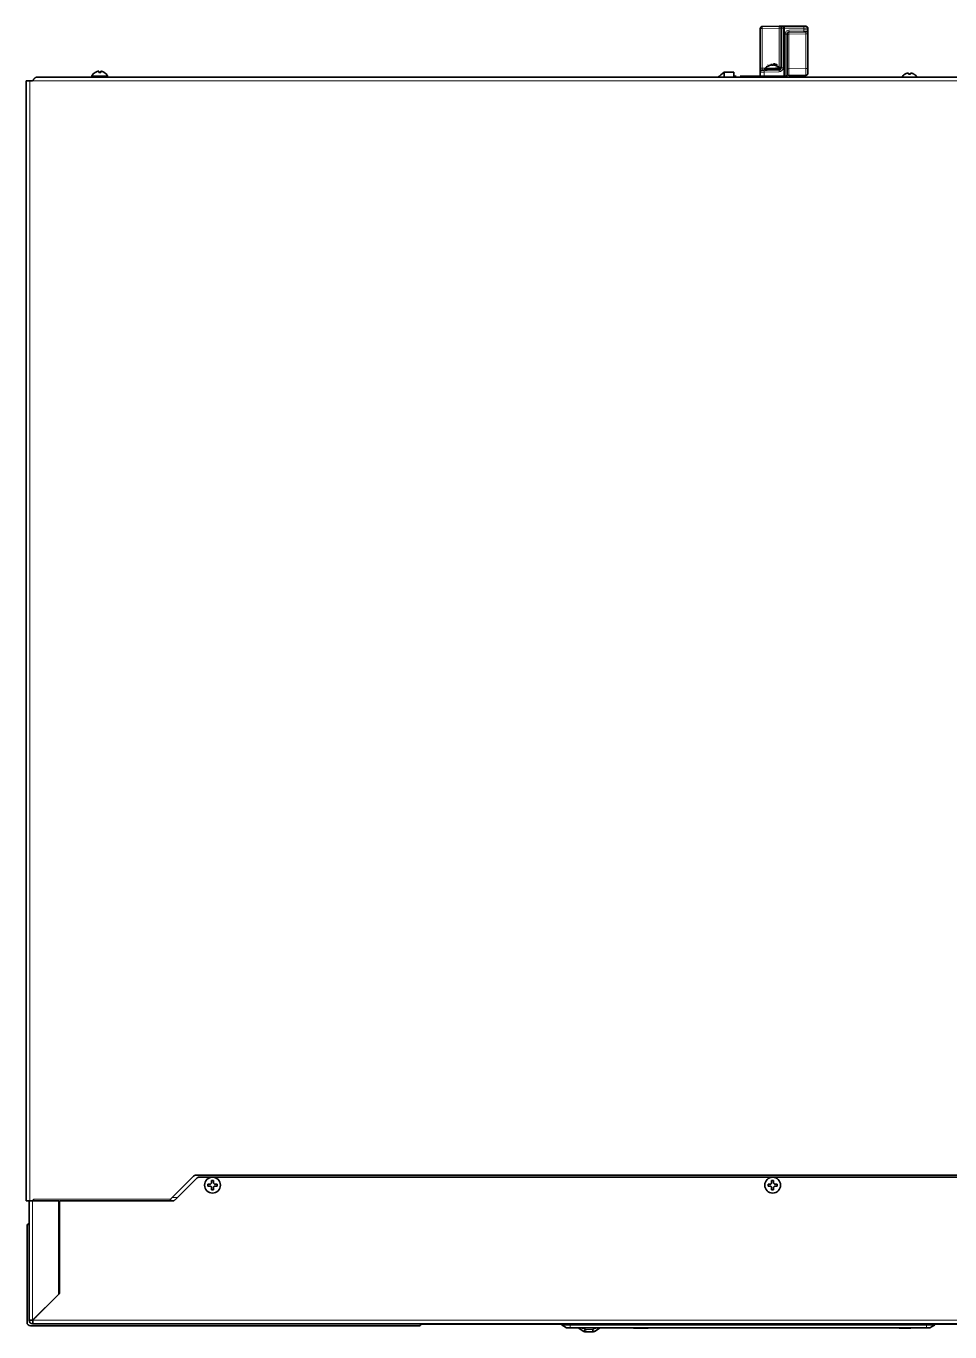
# Model space of a CAD drawing. Header units: millimetres. Extents: x -1803 to 2559, y -1143 to 2136.
# Drawn here: x 626 to 1091, y -1093 to -434 of the extents above; entities that cross this region are included whole.
import ezdxf

# ---------------------------------------------------------------- set-up
doc = ezdxf.new("R2010")
doc.units = ezdxf.units.MM

msp = doc.modelspace()

# ---------------------------------------------------------------- linework, layer by layer
at = {"linetype": 'Continuous', "lineweight": 35}
for p, q in [((1005.32, -434.24), (996.79, -434.39)), ((1007.29, -434.21), (1005.32, -434.24)), ((1007.8, -434.2), (1007.29, -434.21)), ((1017.82, -434.28), (1007.8, -434.2)), ((1018.81, -434.29), (1017.82, -434.28)), ((995.8, -435.39), (995.8, -455.39)), ((1006.3, -435.21), (1006.3, -455.24)), ((1007.8, -435.2), (1007.8, -459.25)), ((1009.3, -459), (1009.3, -438.18)), ((1010.29, -437.18), (1017.82, -437.11)), ((1017.82, -437.11), (1018.81, -437.1)), ((1019.8, -436.1), (1019.8, -435.29)), ((1019.8, -438.1), (1019.8, -436.1)), ((1019.8, -455.6), (1019.8, -438.1)), ((1001.48, -453.31), (1001.49, -453.86)), ((1373.29, -460), (630.81, -460)), ((658.65, -459.6), (658.65, -459.4)), ((660.35, -457.52), (660.35, -457.55)), ((664.95, -457.55), (664.95, -457.52)), ((666.65, -459.4), (666.65, -459.6)), ((977.55, -457.5), (977.55, -460)), ((977.55, -457.5), (982.55, -457.5)), ((982.55, -457.5), (982.55, -460)), ((982.55, -459.5), (983.61, -459.5)), ((985.61, -459.5), (995.85, -459.5)), ((995.8, -455.39), (995.8, -457.39)), ((995.8, -457.39), (995.8, -459.25)), ((997.77, -456.37), (996.79, -456.39)), ((1005.32, -456.24), (997.77, -456.37)), ((998.05, -455.97), (998.04, -455.77)), ((1006.04, -455.63), (1006.05, -455.83)), ((1010.29, -459.18), (1018.81, -459.1)), ((1019.8, -458.1), (1019.8, -455.6)), ((1068.75, -458.42), (1068.75, -458.45)), ((1073.35, -458.45), (1073.35, -458.42)), ((625.55, -461.8), (627.35, -461.8)), ((625.55, -1027), (625.55, -461.8)), ((627.35, -461.8), (628.35, -461.8)), ((628.81, -461.8), (628.35, -461.8)), ((709.91, -1014.44), (698.35, -1026)), ((1293.13, -1014), (710.97, -1014)), ((700.64, -1026.41), (711.47, -1015.58)), ((712.88, -1014.99), (1291.22, -1014.99)), ((717.25, -1018.5), (717.25, -1019)), ((717.25, -1019), (717.25, -1019.5)), ((721.85, -1019), (721.85, -1018.5)), ((721.85, -1019.5), (721.85, -1019)), ((999.75, -1018.5), (999.75, -1019)), ((999.75, -1019), (999.75, -1019.5)), ((1004.35, -1019), (1004.35, -1018.5)), ((1004.35, -1019.5), (1004.35, -1019)), ((625.55, -1027), (627.35, -1027)), ((627.05, -1027), (627.05, -1087.19)), ((629.33, -1027), (627.35, -1027)), ((642.05, -1026.99), (628.85, -1026.99)), ((629.33, -1027), (629.33, -1026)), ((629.33, -1026), (629.35, -1026)), ((629.33, -1026.2), (629.35, -1026.2)), ((629.35, -1027), (629.35, -1026)), ((642.05, -1073.97), (642.05, -1026.99)), ((642.05, -1027.8), (642.35, -1027.8)), ((642.35, -1026.99), (642.35, -1073.71)), ((699.22, -1026.99), (642.35, -1026.99)), ((698.35, -1027), (698.35, -1026)), ((642.35, -1031), (642.05, -1031)), ((642.35, -1031.89), (642.05, -1031.89)), ((642.35, -1032.09), (642.05, -1032.09)), ((626, -1039.8), (626, -1088.2)), ((628.87, -1087.19), (642.35, -1073.71)), ((642.35, -1073.54), (642.05, -1073.84)), ((642.05, -1073.97), (628.85, -1087.17)), ((627.8, -1090), (823.67, -1090)), ((628.85, -1087.17), (628.87, -1087.19)), ((628.85, -1088.99), (1375.25, -1088.99)), ((824.24, -1089.76), (824.57, -1089.43)), ((825.13, -1089.2), (895.61, -1089.2)), ((895.6, -1088.99), (895.6, -1089.21)), ((898.1, -1090.99), (895.85, -1089.64)), ((898.1, -1090.99), (899.85, -1090.99)), ((899.85, -1090.99), (1079.65, -1090.99)), ((906.87, -1092.77), (903.89, -1091.05)), ((904.7, -1091.08), (906.71, -1091.08)), ((906.71, -1091.08), (908.38, -1091.08)), ((911.12, -1093.04), (907.88, -1093.04)), ((908.38, -1091.08), (909.5, -1091.08)), ((909.5, -1091.08), (910.62, -1091.08)), ((910.62, -1091.08), (912.24, -1091.08)), ((915.12, -1091.05), (912.14, -1092.77)), ((914.45, -1091.08), (912.24, -1091.08)), ((931.9, -1091.09), (931.9, -1090.99)), ((932.41, -1091.09), (932.41, -1090.99)), ((935.8, -1091.09), (935.8, -1090.99)), ((939.2, -1091.09), (939.2, -1090.99)), ((1065.8, -1091.09), (1065.8, -1090.99)), ((1066.05, -1091.09), (1066.05, -1090.99)), ((1068.31, -1091.11), (1068.31, -1090.99)), ((1068.32, -1091.11), (1068.32, -1091.09)), ((1071.55, -1090.99), (1071.55, -1091.11)), ((1071.8, -1091.09), (1071.8, -1090.99)), ((1079.65, -1090.99), (1081.4, -1090.99)), ((1083.66, -1089.64), (1081.4, -1090.99)), ((1083.9, -1089.21), (1083.9, -1088.99)), ((1083.9, -1089.2), (1178.87, -1089.2))]:
    msp.add_line(p, q, dxfattribs=at)
at = {"linetype": 'Continuous', "lineweight": 13}
for p, q in [((995.8, -435.39), (996.79, -435.39)), ((996.79, -435.39), (1005.32, -435.24)), ((996.79, -455.39), (996.79, -435.39)), ((1005.32, -435.24), (1006.3, -435.21)), ((1005.32, -435.24), (1005.32, -454.86)), ((1006.3, -435.21), (1007.29, -435.21)), ((1007.29, -435.21), (1007.8, -435.2)), ((1007.29, -455.24), (1007.29, -435.21)), ((1007.8, -435.2), (1017.82, -435.28)), ((1009.3, -438.18), (1008.31, -438.18)), ((1008.31, -438.18), (1008.31, -459.25)), ((1010.29, -438.18), (1009.3, -438.18)), ((1017.82, -436.11), (1010.29, -436.18)), ((1010.29, -438.18), (1018.81, -438.1)), ((1010.29, -455.68), (1010.29, -438.18)), ((1017.82, -435.28), (1019.8, -435.29)), ((1017.82, -435.28), (1017.82, -436.11)), ((1019.8, -436.1), (1017.82, -436.11)), ((1018.81, -438.1), (1018.81, -455.6)), ((1019.8, -438.1), (1018.81, -438.1)), ((658.65, -459.4), (666.65, -459.4)), ((658.65, -459.6), (666.65, -459.6)), ((658.71, -459.2), (666.6, -459.2)), ((995.8, -455.39), (996.79, -455.39)), ((995.8, -457.39), (997.77, -457.37)), ((997.77, -459.25), (995.8, -459.25)), ((998.27, -455.36), (996.79, -455.39)), ((997.77, -457.37), (1005.32, -457.24)), ((997.77, -459.25), (997.77, -457.37)), ((1007.8, -459.25), (997.77, -459.25)), ((998.04, -455.77), (998.04, -455.77)), ((1006.3, -455.24), (1005.81, -455.24)), ((1006.3, -455.24), (1007.29, -455.24)), ((1008.31, -459.25), (1007.8, -459.25)), ((1010.29, -455.68), (1009.3, -455.68)), ((1009.31, -458.26), (1009.3, -458.33)), ((1018.81, -455.6), (1010.29, -455.68)), ((1018.81, -455.6), (1019.8, -455.6)), ((627.35, -1027), (627.35, -461.8)), ((628.81, -461.8), (1375.29, -461.8)), ((628.85, -1087.17), (628.85, -1026.99)), ((698.35, -1026), (629.35, -1026)), ((701.86, -1025.2), (699.15, -1025.2)), ((1375.23, -1087.19), (628.87, -1087.19)), ((899.85, -1089.21), (895.6, -1089.21)), ((895.85, -1089.64), (899.85, -1089.64)), ((899.85, -1089.21), (899.85, -1088.99)), ((899.85, -1089.21), (899.85, -1089.64)), ((1079.65, -1089.21), (899.85, -1089.21)), ((899.85, -1090.99), (899.85, -1089.64)), ((899.85, -1089.64), (1079.65, -1089.64)), ((907.52, -1091.73), (904.54, -1090.97)), ((907.88, -1091.77), (907.88, -1093.04)), ((911.12, -1091.77), (907.88, -1091.77)), ((911.12, -1091.77), (911.12, -1093.04)), ((914.47, -1090.97), (911.49, -1091.73)), ((1079.65, -1088.99), (1079.65, -1089.21)), ((1083.9, -1089.21), (1079.65, -1089.21)), ((1079.65, -1089.21), (1079.65, -1089.64)), ((1079.65, -1089.64), (1079.65, -1090.99)), ((1079.65, -1089.64), (1083.66, -1089.64))]:
    msp.add_line(p, q, dxfattribs=at)
at = {"linetype": 'Continuous', "lineweight": 35}
for centre in [(719.55, -1019), (1002.05, -1019)]:
    msp.add_circle(centre, 4, dxfattribs=at)
at = {"linetype": 'Continuous', "lineweight": 13}
for centre in [(719.55, -1019), (1002.05, -1019)]:
    msp.add_circle(centre, 3.95, dxfattribs=at)
at = {"linetype": 'Continuous', "lineweight": 35}
for centre, radius, start, end in [((996.8, -435.39), 1, 91, 180), ((1007.3, -435.21), 1, 91, 180), ((1018.8, -435.29), 1, 0, 89.5), ((1010.3, -438.18), 1, 90.5, 180), ((1018.8, -436.1), 1, 270.5, 0), ((659.05, -459.4), 0.4, 149.69882, 180), ((659.05, -459.6), 0.4, 180, 270), ((662.85, -461.62), 4.8, 121.37271, 149.69882), ((662.45, -461.62), 4.8, 30.30118, 58.62729), ((666.25, -459.6), 0.4, 270, 0), ((666.25, -459.4), 0.4, 0, 30.30118), ((957.54, -435.15), 30, 304.06956, 311.83879), ((996.8, -457.39), 1, 91, 180), ((996.55, -459.25), 0.75, 180, 270), ((1005.3, -455.24), 1, 271, 0), ((1018.8, -458.1), 1, 270.5, 0), ((1071.25, -462.52), 4.8, 121.37271, 148.33164), ((1070.85, -462.52), 4.8, 31.66836, 58.62729), ((710.97, -1015.5), 1.5, 90, 135), ((712.88, -1016.99), 2, 90, 135), ((699.22, -1024.99), 2, 270, 315), ((627.8, -1039.8), 1.8, 114.62484, 180), ((645.55, -1071.49), 9.6, 109.47307, 111.38281), ((645.55, -1071.49), 9.4, 109.90385, 111.86124), ((644.8, -1071.5), 9, 105.79994, 107.79502), ((644.8, -1071.5), 8, 107.83687, 110.10937), ((644.8, -1071.5), 6.25, 113.07937, 116.10563), ((644.7, -1071.5), 6.15, 112.46625, 115.52625), ((644.7, -1071.5), 4.5, 121.48312, 126.07875), ((636.5, -1079.5), 7.47, 43.91912, 45.58382), ((635.05, -1083), 5, 207.23203, 209.82797), ((627.8, -1088.2), 1.8, 180, 270), ((628.85, -1087.19), 1.8, 180, 270), ((823.67, -1089.2), 0.8, 270, 315), ((825.13, -1090), 0.8, 90, 135), ((896.1, -1089.21), 0.5, 180, 239.03624), ((904.7, -1090.83), 0.253, 219.26411, 270), ((906.71, -1090.83), 0.253, 270, 319.76966), ((912.24, -1090.83), 0.253, 220.23034, 270), ((914.45, -1090.83), 0.253, 270, 319.76966), ((1083.4, -1089.21), 0.5, 300.96376, 0)]:
    msp.add_arc(centre, radius, start, end, dxfattribs=at)
at = {"linetype": 'Continuous', "lineweight": 13}
for centre, radius, start, end in [((1010.31, -438.18), 2, 90.5, 180), ((1005.29, -455.24), 2, 271, 0), ((644.7, -1071.5), 5.65, 114.57562, 117.9675), ((644.7, -1071.5), 5.5, 115.29, 118.8), ((636.5, -1079.5), 7.12, 43.8659, 45.61362)]:
    msp.add_arc(centre, radius, start, end, dxfattribs=at)
at = {"linetype": 'Continuous', "lineweight": 13, "extrusion": (0, 0, -1)}
for centre, major_axis, ratio, start_param, end_param in [((996.8, -435.39), (0.017, -1), 0.01745, 1.571101, 3.141593), ((1005.34, -435.24), (0.017, -1), 0.01745, 1.571101, 3.141593), ((1007.3, -435.21), (0.017, -1), 0.01745, 1.571101, 3.141593), ((1017.81, -435.28), (-0.009, -1), 0.008726, 3.141593, 4.712313), ((1010.29, -436.18), (0.009, -1), 0.008726, 4.712465, 6.283185), ((1010.3, -438.18), (-0.009, 1), 0.008726, 4.712465, 6.283185), ((1017.81, -436.11), (0.009, -1), 0.008726, 4.712465, 6.283185), ((1018.8, -438.1), (0.01, 1), 0.008724, 6.283033, 7.853753), ((996.8, -455.39), (0.02, 1), 0.017429, 3.140984, 4.711476), ((997.79, -457.37), (-0.017, 1), 0.01745, 4.712694, 6.283185), ((997.78, -459.25), (0, 0.75), 0.017452, 3.141593, 4.712389), ((1002.04, -455.7), (-4, -0.07), 0.000305, 0, 3.141517), ((1002.05, -455.9), (-4, -0.07), 0.000305, 0.000011, 3.141726), ((1002.04, -455.5), (-3.94, -0.07), 0.000305, 0.000011, 3.141595), ((1002.05, -456.3), (-3.6, -0.06), 0.000305, 0.000011, 0.353355), ((1002.05, -456.3), (-2.2, -0.04), 0.000305, 0.000012, 3.141603), ((1005.34, -457.24), (-0.017, 1), 0.01745, 4.712694, 6.283185), ((1002.05, -456.3), (-3.6, -0.06), 0.000305, 3.141605, 3.565634), ((1010.3, -455.68), (0.01, 3.5), 0.002493, 3.141565, 4.712285), ((1018.8, -455.6), (-0.01, 3.5), 0.002493, 1.570857, 3.141577), ((904.54, -1089.92), (0.65, 1.13), 0.564672, 2.374751, 3.141593), ((907.52, -1091.65), (0.65, 1.13), 0.031187, 1.624761, 3.141593), ((911.49, -1091.65), (-0.65, 1.13), 0.031187, 3.141593, 4.658424), ((914.47, -1089.92), (-0.65, 1.13), 0.564672, 3.141593, 3.800596)]:
    msp.add_ellipse(centre, major_axis=major_axis, ratio=ratio, start_param=start_param, end_param=end_param, dxfattribs=at)
at = {"linetype": 'Continuous', "lineweight": 35, "extrusion": (0, 0, -1)}
for centre, major_axis, ratio, start_param, end_param in [((1007.81, -435.2), (0, 1), 0.004363, 4.712579, 6.283185), ((999.78, -457.64), (-0.07, 3.78), 0.01745, 6.150774, 6.28343), ((1004.38, -457.56), (0.07, -3.78), 0.01745, 3.009182, 3.141837), ((1004.38, -457.56), (0.07, -3.78), 0.01745, 3.141957, 3.274613), ((1002.04, -455.7), (-4, -0.07), 0.000305, 0.000011, 6.283139), ((1002.05, -456.3), (-3.6, -0.06), 0.000305, 0.353355, 3.141605), ((1007.81, -459.25), (0, 0.75), 0.004364, 3.141593, 4.712389), ((908.38, -1090.83), (-0.417, 0), 0.607199, 4.712389, 5.871668), ((909.5, -1090.83), (0, 0.253), 0.003424, 1.982313, 3.141593), ((910.62, -1090.83), (-0.415, 0), 0.609356, 3.553109, 4.712389)]:
    msp.add_ellipse(centre, major_axis=major_axis, ratio=ratio, start_param=start_param, end_param=end_param, dxfattribs=at)
msp.add_ellipse((1002.04, -455.5), major_axis=(-3.94, -0.07), ratio=0.000305, dxfattribs=at)
at = {"linetype": 'Continuous', "lineweight": 35}
for points, knots in [([(998.09, -455.56), (998.17, -455.43), (998.4, -455.17), (998.98, -454.8), (999.69, -454.45), (1000.45, -454.13), (1001.07, -453.9), (1001.38, -453.77), (1001.47, -453.74)], [0, 0, 0, 0, 0.213086, 0.414048, 0.60157, 0.774625, 0.932566, 1, 1, 1, 1]), ([(1002.47, -453.84), (1002.47, -453.72), (1002.47, -453.61), (1002.48, -453.47), (1002.48, -453.43), (1002.48, -453.36), (1002.48, -453.32), (1002.48, -453.29)], [0, 0, 0, 0, 0.5, 0.5, 0.75, 0.75, 1, 1, 1, 1]), ([(1002.68, -453.77), (1002.73, -453.79), (1003, -453.88), (1003.58, -454.08), (1004.35, -454.37), (1005.08, -454.69), (1005.66, -455.05), (1005.9, -455.3), (1005.98, -455.43)], [0, 0, 0, 0, 0.034592, 0.198073, 0.377213, 0.57134, 0.779391, 1, 1, 1, 1]), ([(1004.32, -453.81), (1004.11, -453.69), (1003.9, -453.59), (1003.57, -453.46), (1003.46, -453.42), (1003.24, -453.34), (1003.13, -453.31), (1003.01, -453.28)], [0, 0, 0, 0, 0.5, 0.5, 0.75, 0.75, 1, 1, 1, 1]), ([(628.81, -461.8), (628.9, -461.68), (628.98, -461.56), (629.1, -461.39), (629.15, -461.33), (629.21, -461.25), (629.23, -461.22), (629.27, -461.16), (629.29, -461.14), (629.4, -461), (629.48, -460.9), (629.65, -460.7), (629.73, -460.61), (629.9, -460.44), (629.98, -460.37), (630.1, -460.27), (630.15, -460.24), (630.21, -460.2), (630.23, -460.18), (630.27, -460.16), (630.29, -460.15), (630.4, -460.09), (630.48, -460.05), (630.65, -460.01), (630.73, -460), (630.81, -460)], [0, 0, 0, 0, 0.125, 0.125, 0.1875, 0.1875, 0.21875, 0.21875, 0.25, 0.25, 0.375, 0.375, 0.5, 0.5, 0.625, 0.625, 0.6875, 0.6875, 0.71875, 0.71875, 0.75, 0.75, 0.875, 0.875, 1, 1, 1, 1]), ([(660.35, -457.55), (660.56, -457.43), (660.77, -457.32), (661.09, -457.18), (661.2, -457.14), (661.42, -457.06), (661.54, -457.03), (661.65, -457)], [0, 0, 0, 0, 0.5, 0.5, 0.75, 0.75, 1, 1, 1, 1]), ([(663.15, -457.55), (663.15, -457.43), (663.15, -457.32), (663.15, -457.18), (663.15, -457.14), (663.15, -457.06), (663.15, -457.03), (663.15, -457)], [0, 0, 0, 0, 0.5, 0.5, 0.75, 0.75, 1, 1, 1, 1]), ([(998.05, -455.73), (998.05, -455.71), (998.05, -455.65), (998.09, -455.56), (998.14, -455.5), (998.16, -455.48)], [0, 0, 0, 0, 0.175074, 0.632318, 1, 1, 1, 1]), ([(998.48, -456.36), (998.47, -456.36), (998.45, -456.36), (998.45, -456.36), (998.45, -456.36), (998.44, -456.36), (998.43, -456.36), (998.42, -456.36), (998.37, -456.36), (998.29, -456.33), (998.18, -456.27), (998.09, -456.16), (998.05, -456.04), (998.05, -455.96), (998.05, -455.92)], [0, 0, 0, 0, 0.086636, 0.262914, 0.308977, 0.325623, 0.337222, 0.349985, 0.383026, 0.468254, 0.619563, 0.752899, 0.896603, 1, 1, 1, 1]), ([(1006.04, -455.83), (1006.04, -455.86), (1006.04, -455.93), (1006, -456.04), (1005.93, -456.12), (1005.86, -456.18), (1005.79, -456.21), (1005.74, -456.23), (1005.7, -456.23), (1005.68, -456.23), (1005.67, -456.23), (1005.66, -456.23), (1005.66, -456.23), (1005.65, -456.23), (1005.63, -456.24), (1005.42, -456.24), (1004.91, -456.25), (1004.53, -456.25), (1004.5, -456.26)], [0, 0, 0, 0, 0.026253, 0.062504, 0.092109, 0.117143, 0.13795, 0.154376, 0.165981, 0.170633, 0.173443, 0.17612, 0.180199, 0.188835, 0.217884, 0.574093, 0.970803, 1, 1, 1, 1]), ([(1008.3, -460), (1008.31, -460), (1008.31, -460), (1008.32, -460), (1008.33, -460), (1008.34, -460), (1008.35, -460), (1008.36, -460), (1008.36, -460), (1008.37, -459.99), (1008.38, -459.99), (1008.39, -459.99), (1008.4, -459.99), (1008.41, -459.99), (1008.42, -459.99), (1008.43, -459.99), (1008.44, -459.99), (1008.45, -459.99), (1008.46, -459.99), (1008.47, -459.98), (1008.48, -459.98), (1008.48, -459.98), (1008.49, -459.98), (1008.5, -459.98), (1008.51, -459.97), (1008.52, -459.97), (1008.53, -459.97), (1008.54, -459.97), (1008.55, -459.97), (1008.56, -459.96), (1008.57, -459.96), (1008.58, -459.96), (1008.59, -459.95), (1008.6, -459.95), (1008.61, -459.95), (1008.62, -459.95), (1008.63, -459.94), (1008.64, -459.94), (1008.65, -459.94), (1008.66, -459.93), (1008.67, -459.93), (1008.68, -459.92), (1008.69, -459.92), (1008.7, -459.92), (1008.71, -459.91), (1008.72, -459.91), (1008.73, -459.9), (1008.74, -459.9), (1008.75, -459.89), (1008.76, -459.89), (1008.77, -459.88), (1008.78, -459.88), (1008.79, -459.87), (1008.8, -459.87), (1008.81, -459.86), (1008.82, -459.86), (1008.83, -459.85), (1008.84, -459.84), (1008.85, -459.84), (1008.85, -459.83), (1008.86, -459.82), (1008.87, -459.82), (1008.88, -459.81), (1008.89, -459.8), (1008.9, -459.8), (1008.91, -459.79), (1008.92, -459.78), (1008.93, -459.78), (1008.94, -459.77), (1008.95, -459.76), (1008.96, -459.75), (1008.97, -459.74), (1008.98, -459.74), (1008.99, -459.73), (1008.99, -459.72), (1009, -459.71), (1009.01, -459.7), (1009.02, -459.69), (1009.03, -459.69), (1009.04, -459.68), (1009.05, -459.67), (1009.05, -459.66), (1009.06, -459.65), (1009.07, -459.64), (1009.08, -459.63), (1009.09, -459.62), (1009.09, -459.61), (1009.1, -459.6), (1009.11, -459.59), (1009.12, -459.58), (1009.13, -459.57), (1009.13, -459.56), (1009.14, -459.54), (1009.15, -459.53), (1009.15, -459.52), (1009.16, -459.51), (1009.17, -459.5), (1009.17, -459.49), (1009.18, -459.48), (1009.19, -459.46), (1009.19, -459.45), (1009.2, -459.44), (1009.21, -459.43), (1009.21, -459.42), (1009.22, -459.4), (1009.22, -459.39), (1009.23, -459.38), (1009.23, -459.37), (1009.24, -459.35), (1009.24, -459.34), (1009.25, -459.33), (1009.25, -459.31), (1009.26, -459.3), (1009.26, -459.29), (1009.26, -459.27), (1009.27, -459.26), (1009.27, -459.24), (1009.28, -459.23), (1009.28, -459.22), (1009.28, -459.2), (1009.28, -459.19), (1009.29, -459.17), (1009.29, -459.16), (1009.29, -459.15), (1009.29, -459.13), (1009.3, -459.12), (1009.3, -459.1), (1009.3, -459.09), (1009.3, -459.07), (1009.3, -459.06), (1009.3, -459.04), (1009.3, -459.03), (1009.3, -459.01), (1009.3, -459), (1009.3, -459)], [0, 0, 0, 0, 0.005441, 0.010913, 0.016416, 0.021949, 0.027515, 0.033111, 0.038738, 0.044397, 0.050087, 0.055809, 0.061562, 0.067346, 0.073162, 0.07901, 0.084889, 0.0908, 0.096743, 0.102717, 0.108724, 0.114762, 0.120832, 0.126934, 0.133068, 0.139235, 0.145433, 0.151663, 0.157926, 0.16422, 0.170547, 0.176907, 0.183298, 0.189722, 0.196178, 0.202667, 0.209188, 0.215742, 0.222328, 0.228947, 0.235598, 0.242282, 0.248999, 0.255748, 0.26253, 0.269345, 0.276193, 0.283073, 0.289986, 0.296932, 0.303911, 0.310923, 0.317968, 0.325046, 0.332157, 0.339301, 0.346478, 0.353688, 0.360931, 0.368207, 0.375516, 0.382859, 0.390235, 0.397644, 0.405086, 0.412562, 0.420071, 0.427613, 0.435189, 0.442798, 0.45044, 0.458116, 0.465825, 0.473568, 0.481344, 0.489153, 0.496996, 0.504873, 0.512783, 0.520727, 0.528704, 0.536715, 0.54476, 0.552838, 0.56095, 0.569096, 0.577275, 0.585488, 0.593735, 0.602016, 0.61033, 0.618678, 0.62706, 0.635475, 0.643925, 0.652408, 0.660926, 0.669477, 0.678062, 0.686681, 0.695334, 0.704021, 0.712741, 0.721496, 0.730285, 0.739107, 0.747964, 0.756855, 0.76578, 0.774739, 0.783732, 0.792759, 0.80182, 0.810915, 0.820044, 0.829208, 0.838405, 0.847637, 0.856903, 0.866203, 0.875537, 0.884906, 0.894309, 0.903746, 0.913217, 0.922722, 0.932262, 0.941836, 0.951444, 0.961087, 0.970764, 0.980475, 0.99022, 1, 1, 1, 1]), ([(1008.31, -459.25), (1008.31, -459.3), (1008.31, -459.35), (1008.31, -459.44), (1008.31, -459.49), (1008.31, -459.58), (1008.31, -459.62), (1008.31, -459.7), (1008.31, -459.74), (1008.31, -459.81), (1008.31, -459.84), (1008.31, -459.9), (1008.31, -459.92), (1008.31, -459.96), (1008.31, -459.97), (1008.3, -459.99), (1008.3, -460), (1008.3, -460)], [0, 0, 0, 0, 0.125, 0.125, 0.25, 0.25, 0.375, 0.375, 0.5, 0.5, 0.625, 0.625, 0.75, 0.75, 0.875, 0.875, 1, 1, 1, 1]), ([(1068.75, -458.45), (1068.96, -458.33), (1069.17, -458.22), (1069.49, -458.08), (1069.6, -458.04), (1069.82, -457.96), (1069.94, -457.93), (1070.05, -457.9)], [0, 0, 0, 0, 0.5, 0.5, 0.75, 0.75, 1, 1, 1, 1]), ([(1071.55, -458.45), (1071.55, -458.33), (1071.55, -458.22), (1071.55, -458.08), (1071.55, -458.04), (1071.55, -457.96), (1071.55, -457.93), (1071.55, -457.9)], [0, 0, 0, 0, 0.5, 0.5, 0.75, 0.75, 1, 1, 1, 1]), ([(717.25, -1019.5), (717.46, -1019.5), (717.67, -1019.5), (717.99, -1019.5), (718.1, -1019.5), (718.32, -1019.5), (718.44, -1019.5), (718.55, -1019.5)], [0, 0, 0, 0, 0.5, 0.5, 0.75, 0.75, 1, 1, 1, 1]), ([(719.05, -1016.7), (719.05, -1016.9), (719.05, -1017.11), (719.05, -1017.43), (719.05, -1017.54), (719.05, -1017.77), (719.05, -1017.88), (719.05, -1018)], [0, 0, 0, 0, 0.5, 0.5, 0.75, 0.75, 1, 1, 1, 1]), ([(720.05, -1021.3), (720.05, -1021.09), (720.05, -1020.88), (720.05, -1020.56), (720.05, -1020.45), (720.05, -1020.23), (720.05, -1020.11), (720.05, -1020)], [0, 0, 0, 0, 0.5, 0.5, 0.75, 0.75, 1, 1, 1, 1]), ([(721.85, -1018.5), (721.65, -1018.5), (721.44, -1018.5), (721.12, -1018.5), (721.01, -1018.5), (720.78, -1018.5), (720.67, -1018.5), (720.55, -1018.5)], [0, 0, 0, 0, 0.5, 0.5, 0.75, 0.75, 1, 1, 1, 1]), ([(999.75, -1019.5), (999.96, -1019.5), (1000.17, -1019.5), (1000.49, -1019.5), (1000.6, -1019.5), (1000.82, -1019.5), (1000.94, -1019.5), (1001.05, -1019.5)], [0, 0, 0, 0, 0.5, 0.5, 0.75, 0.75, 1, 1, 1, 1]), ([(1001.55, -1016.7), (1001.55, -1016.9), (1001.55, -1017.11), (1001.55, -1017.43), (1001.55, -1017.54), (1001.55, -1017.77), (1001.55, -1017.88), (1001.55, -1018)], [0, 0, 0, 0, 0.5, 0.5, 0.75, 0.75, 1, 1, 1, 1]), ([(1002.55, -1021.3), (1002.55, -1021.09), (1002.55, -1020.88), (1002.55, -1020.56), (1002.55, -1020.45), (1002.55, -1020.23), (1002.55, -1020.11), (1002.55, -1020)], [0, 0, 0, 0, 0.5, 0.5, 0.75, 0.75, 1, 1, 1, 1]), ([(1004.35, -1018.5), (1004.15, -1018.5), (1003.94, -1018.5), (1003.62, -1018.5), (1003.51, -1018.5), (1003.28, -1018.5), (1003.17, -1018.5), (1003.05, -1018.5)], [0, 0, 0, 0, 0.5, 0.5, 0.75, 0.75, 1, 1, 1, 1]), ([(627.05, -1087.19), (627.05, -1087.19), (627.1, -1087.19), (627.28, -1087.19), (627.41, -1087.18), (627.75, -1087.18), (627.95, -1087.18), (628.38, -1087.18), (628.62, -1087.17), (628.85, -1087.17)], [0, 0, 0, 0, 0.25, 0.25, 0.5, 0.5, 0.75, 0.75, 1, 1, 1, 1]), ([(628.87, -1087.19), (628.87, -1087.43), (628.87, -1087.66), (628.87, -1088.1), (628.86, -1088.3), (628.86, -1088.63), (628.86, -1088.77), (628.86, -1088.95), (628.85, -1088.99), (628.85, -1088.99)], [0, 0, 0, 0, 0.25, 0.25, 0.5, 0.5, 0.75, 0.75, 1, 1, 1, 1]), ([(907.88, -1093.04), (907.79, -1093.04), (907.7, -1093.04), (907.57, -1093.02), (907.53, -1093.01), (907.44, -1093), (907.4, -1092.99), (907.27, -1092.95), (907.19, -1092.92), (907.03, -1092.86), (906.95, -1092.82), (906.87, -1092.77)], [0, 0, 0, 0, 0.25, 0.25, 0.375, 0.375, 0.5, 0.5, 0.75, 0.75, 1, 1, 1, 1]), ([(912.14, -1092.77), (912.06, -1092.82), (911.9, -1092.89), (911.74, -1092.95), (911.61, -1092.99), (911.56, -1093), (911.48, -1093.01), (911.43, -1093.02), (911.3, -1093.04), (911.21, -1093.04), (911.12, -1093.04)], [0, 0, 0, 0, 0.25, 0.5, 0.5, 0.625, 0.625, 0.75, 0.75, 1, 1, 1, 1]), ([(1068.31, -1091.09), (1068.32, -1091.09), (1068.8, -1091.09), (1068.8, -1091.09), (1071.55, -1091.09), (1071.55, -1091.09), (1071.55, -1091.09), (1071.55, -1091.09)], [0, 0, 0, 0, 0.150183, 0.150183, 0.999916, 0.999916, 1, 1, 1, 1])]:
    msp.add_open_spline(points, degree=3, knots=knots, dxfattribs=at)
for points in [[(1001.48, -453.31), (1001.48, -453.32), (1001.48, -453.35), (1001.48, -453.4), (1001.48, -453.46), (1001.48, -453.52), (1001.47, -453.59), (1001.47, -453.66), (1001.47, -453.75), (1001.47, -453.82), (1001.47, -453.86)], [(1001.47, -453.86), (1001.64, -453.84), (1001.97, -453.81), (1002.3, -453.82), (1002.47, -453.84)], [(1002.48, -453.29), (1002.51, -453.29), (1002.56, -453.28), (1002.64, -453.28), (1002.71, -453.27), (1002.78, -453.27), (1002.85, -453.27), (1002.92, -453.28), (1002.97, -453.28), (1002.99, -453.28)], [(1003.01, -453.28), (1002.99, -453.28), (1002.94, -453.28), (1002.87, -453.27), (1002.8, -453.27), (1002.73, -453.27), (1002.66, -453.28), (1002.59, -453.28), (1002.54, -453.29), (1002.52, -453.29)], [(1002.99, -453.28), (1003.05, -453.3), (1003.15, -453.33), (1003.32, -453.37), (1003.48, -453.43), (1003.63, -453.49), (1003.79, -453.55), (1003.94, -453.62), (1004.11, -453.71), (1004.24, -453.77), (1004.3, -453.81)], [(661.65, -457), (661.68, -457), (661.72, -456.99), (661.8, -456.99), (661.87, -456.99), (661.94, -456.99), (662.01, -456.99), (662.08, -456.99), (662.13, -457), (662.15, -457)], [(662.15, -457), (662.15, -457.02), (662.15, -457.04), (662.15, -457.1), (662.15, -457.15), (662.15, -457.21), (662.15, -457.28), (662.15, -457.35), (662.15, -457.44), (662.15, -457.51), (662.15, -457.55)], [(662.15, -457.55), (662.32, -457.53), (662.65, -457.51), (662.99, -457.53), (663.15, -457.55)], [(663.15, -457), (663.18, -457), (663.23, -456.99), (663.3, -456.99), (663.38, -456.98), (663.45, -456.99), (663.52, -456.99), (663.58, -456.99), (663.63, -457), (663.65, -457)], [(663.65, -457), (663.71, -457.02), (663.82, -457.04), (663.98, -457.1), (664.14, -457.15), (664.29, -457.21), (664.44, -457.28), (664.6, -457.35), (664.77, -457.44), (664.89, -457.51), (664.95, -457.55)], [(1070.05, -457.9), (1070.08, -457.9), (1070.12, -457.89), (1070.2, -457.89), (1070.27, -457.89), (1070.34, -457.89), (1070.41, -457.89), (1070.48, -457.89), (1070.53, -457.9), (1070.55, -457.9)], [(1070.55, -457.9), (1070.55, -457.92), (1070.55, -457.94), (1070.55, -458), (1070.55, -458.05), (1070.55, -458.11), (1070.55, -458.18), (1070.55, -458.25), (1070.55, -458.34), (1070.55, -458.41), (1070.55, -458.45)], [(1070.55, -458.45), (1070.72, -458.43), (1071.05, -458.41), (1071.39, -458.43), (1071.55, -458.45)], [(1071.55, -457.9), (1071.58, -457.9), (1071.63, -457.89), (1071.7, -457.89), (1071.78, -457.88), (1071.85, -457.89), (1071.92, -457.89), (1071.98, -457.89), (1072.03, -457.9), (1072.05, -457.9)], [(1072.05, -457.9), (1072.11, -457.92), (1072.22, -457.94), (1072.38, -458), (1072.54, -458.05), (1072.69, -458.11), (1072.84, -458.18), (1073, -458.25), (1073.17, -458.34), (1073.29, -458.41), (1073.35, -458.45)], [(718.55, -1018.5), (718.5, -1018.5), (718.39, -1018.5), (718.23, -1018.5), (718.07, -1018.5), (717.91, -1018.5), (717.76, -1018.5), (717.61, -1018.5), (717.44, -1018.5), (717.32, -1018.5), (717.25, -1018.5)], [(719.05, -1018), (719.03, -1018.02), (718.98, -1018.07), (718.9, -1018.15), (718.83, -1018.22), (718.76, -1018.29), (718.69, -1018.36), (718.62, -1018.43), (718.58, -1018.47), (718.55, -1018.5)], [(718.55, -1019.5), (718.58, -1019.52), (718.62, -1019.57), (718.7, -1019.64), (718.77, -1019.71), (718.84, -1019.78), (718.91, -1019.85), (718.98, -1019.93), (719.03, -1019.97), (719.05, -1020)], [(720.05, -1016.7), (719.89, -1016.7), (719.55, -1016.7), (719.22, -1016.7), (719.05, -1016.7)], [(719.05, -1020), (719.05, -1020.05), (719.05, -1020.16), (719.05, -1020.32), (719.05, -1020.48), (719.05, -1020.64), (719.05, -1020.79), (719.05, -1020.94), (719.05, -1021.11), (719.05, -1021.23), (719.05, -1021.3)], [(720.05, -1018), (720.05, -1017.94), (720.05, -1017.83), (720.05, -1017.67), (720.05, -1017.51), (720.05, -1017.36), (720.05, -1017.21), (720.05, -1017.05), (720.05, -1016.88), (720.05, -1016.76), (720.05, -1016.7)], [(720.55, -1018.5), (720.53, -1018.47), (720.48, -1018.43), (720.41, -1018.35), (720.34, -1018.28), (720.27, -1018.21), (720.2, -1018.14), (720.12, -1018.07), (720.08, -1018.02), (720.05, -1018)], [(720.05, -1020), (720.08, -1019.97), (720.13, -1019.92), (720.2, -1019.85), (720.28, -1019.77), (720.35, -1019.7), (720.42, -1019.63), (720.48, -1019.57), (720.53, -1019.52), (720.55, -1019.5)], [(720.55, -1019.5), (720.61, -1019.5), (720.72, -1019.5), (720.88, -1019.5), (721.04, -1019.5), (721.19, -1019.5), (721.34, -1019.5), (721.5, -1019.5), (721.67, -1019.5), (721.79, -1019.5), (721.85, -1019.5)], [(1001.05, -1018.5), (1001, -1018.5), (1000.89, -1018.5), (1000.73, -1018.5), (1000.57, -1018.5), (1000.41, -1018.5), (1000.26, -1018.5), (1000.11, -1018.5), (999.94, -1018.5), (999.82, -1018.5), (999.75, -1018.5)], [(1001.55, -1018), (1001.53, -1018.02), (1001.48, -1018.07), (1001.4, -1018.15), (1001.33, -1018.22), (1001.26, -1018.29), (1001.19, -1018.36), (1001.12, -1018.43), (1001.08, -1018.47), (1001.05, -1018.5)], [(1001.05, -1019.5), (1001.08, -1019.52), (1001.12, -1019.57), (1001.2, -1019.64), (1001.27, -1019.71), (1001.34, -1019.78), (1001.41, -1019.85), (1001.48, -1019.93), (1001.53, -1019.97), (1001.55, -1020)], [(1002.55, -1016.7), (1002.39, -1016.7), (1002.05, -1016.7), (1001.72, -1016.7), (1001.55, -1016.7)], [(1001.55, -1020), (1001.55, -1020.05), (1001.55, -1020.16), (1001.55, -1020.32), (1001.55, -1020.48), (1001.55, -1020.64), (1001.55, -1020.79), (1001.55, -1020.94), (1001.55, -1021.11), (1001.55, -1021.23), (1001.55, -1021.3)], [(1002.55, -1018), (1002.55, -1017.94), (1002.55, -1017.83), (1002.55, -1017.67), (1002.55, -1017.51), (1002.55, -1017.36), (1002.55, -1017.21), (1002.55, -1017.05), (1002.55, -1016.88), (1002.55, -1016.76), (1002.55, -1016.7)], [(1003.05, -1018.5), (1003.03, -1018.47), (1002.98, -1018.43), (1002.91, -1018.35), (1002.84, -1018.28), (1002.77, -1018.21), (1002.7, -1018.14), (1002.62, -1018.07), (1002.58, -1018.02), (1002.55, -1018)], [(1002.55, -1020), (1002.58, -1019.97), (1002.63, -1019.92), (1002.7, -1019.85), (1002.78, -1019.77), (1002.85, -1019.7), (1002.92, -1019.63), (1002.98, -1019.57), (1003.03, -1019.52), (1003.05, -1019.5)], [(1003.05, -1019.5), (1003.11, -1019.5), (1003.22, -1019.5), (1003.38, -1019.5), (1003.54, -1019.5), (1003.69, -1019.5), (1003.84, -1019.5), (1004, -1019.5), (1004.17, -1019.5), (1004.29, -1019.5), (1004.35, -1019.5)], [(719.05, -1021.3), (719.22, -1021.3), (719.55, -1021.3), (719.89, -1021.3), (720.05, -1021.3)], [(1001.55, -1021.3), (1001.72, -1021.3), (1002.05, -1021.3), (1002.39, -1021.3), (1002.55, -1021.3)], [(931.9, -1091.09), (931.9, -1091.09), (932.12, -1091.09), (932.41, -1091.09)], [(932.41, -1091.09), (932.41, -1091.09), (935.8, -1091.09), (935.8, -1091.09)], [(935.8, -1091.09), (935.81, -1091.09), (939.2, -1091.09), (939.2, -1091.09)], [(1065.8, -1091.09), (1065.88, -1091.09), (1065.96, -1091.09), (1066.04, -1091.09)], [(1066.05, -1091.09), (1066.06, -1091.09), (1067.2, -1091.09), (1068.3, -1091.09)], [(1071.57, -1091.09), (1071.65, -1091.09), (1071.73, -1091.09), (1071.8, -1091.09)]]:
    msp.add_open_spline(points, degree=3, dxfattribs=at)
at = {"linetype": 'Continuous', "lineweight": 13}
for points, knots in [([(1009.3, -459), (1009.3, -459), (1009.3, -459.01), (1009.3, -459.01), (1009.3, -459.02), (1009.3, -459.03), (1009.29, -459.04), (1009.29, -459.05), (1009.28, -459.06), (1009.27, -459.06), (1009.26, -459.07), (1009.25, -459.08), (1009.24, -459.09), (1009.23, -459.09), (1009.22, -459.1), (1009.21, -459.11), (1009.19, -459.11), (1009.18, -459.12), (1009.16, -459.13), (1009.14, -459.13), (1009.13, -459.14), (1009.11, -459.15), (1009.09, -459.15), (1009.07, -459.16), (1009.05, -459.16), (1009.02, -459.17), (1009, -459.18), (1008.98, -459.18), (1008.97, -459.18), (1008.95, -459.19), (1008.94, -459.19), (1008.93, -459.19), (1008.92, -459.19), (1008.9, -459.2), (1008.89, -459.2), (1008.88, -459.2), (1008.86, -459.2), (1008.85, -459.21), (1008.83, -459.21), (1008.82, -459.21), (1008.81, -459.21), (1008.79, -459.21), (1008.78, -459.22), (1008.76, -459.22), (1008.75, -459.22), (1008.73, -459.22), (1008.72, -459.22), (1008.71, -459.23), (1008.69, -459.23), (1008.68, -459.23), (1008.66, -459.23), (1008.65, -459.23), (1008.63, -459.23), (1008.62, -459.23), (1008.6, -459.24), (1008.59, -459.24), (1008.57, -459.24), (1008.56, -459.24), (1008.54, -459.24), (1008.53, -459.24), (1008.51, -459.24), (1008.5, -459.24), (1008.48, -459.24), (1008.46, -459.24), (1008.45, -459.24), (1008.43, -459.24), (1008.42, -459.25), (1008.4, -459.25), (1008.39, -459.25), (1008.37, -459.25), (1008.36, -459.25), (1008.34, -459.25), (1008.33, -459.25), (1008.32, -459.25), (1008.31, -459.25)], [0, 0, 0, 0, 0.020842, 0.041662, 0.062461, 0.083239, 0.103996, 0.124732, 0.145449, 0.166145, 0.186823, 0.207481, 0.22812, 0.24874, 0.269342, 0.289927, 0.310493, 0.331043, 0.351575, 0.372091, 0.39259, 0.413074, 0.433542, 0.453994, 0.474431, 0.494854, 0.515262, 0.535656, 0.546319, 0.556955, 0.567564, 0.578147, 0.588703, 0.599232, 0.609734, 0.620211, 0.630661, 0.641085, 0.651483, 0.661855, 0.672201, 0.682522, 0.692817, 0.703086, 0.713331, 0.72355, 0.733744, 0.743913, 0.754058, 0.764177, 0.774273, 0.784344, 0.79439, 0.804412, 0.814411, 0.824385, 0.834336, 0.844263, 0.854167, 0.864047, 0.873904, 0.883738, 0.89355, 0.903338, 0.913104, 0.922847, 0.932568, 0.942266, 0.951943, 0.961598, 0.97123, 0.980842, 0.990432, 1, 1, 1, 1]), ([(1010.29, -459.18), (1010.27, -459.18), (1010.25, -459.17), (1010.2, -459.17), (1010.17, -459.16), (1010.1, -459.15), (1010.05, -459.13), (1009.98, -459.09), (1009.96, -459.08), (1009.91, -459.05), (1009.88, -459.03), (1009.81, -458.98), (1009.77, -458.94), (1009.68, -458.85), (1009.63, -458.8), (1009.55, -458.7), (1009.5, -458.65), (1009.45, -458.57), (1009.43, -458.54), (1009.4, -458.48), (1009.38, -458.46), (1009.35, -458.4), (1009.34, -458.37), (1009.32, -458.32), (1009.31, -458.29), (1009.31, -458.26)], [0, 0, 0, 0, 0.0625, 0.0625, 0.125, 0.125, 0.25, 0.25, 0.3125, 0.3125, 0.375, 0.375, 0.5, 0.5, 0.625, 0.625, 0.75, 0.75, 0.8125, 0.8125, 0.875, 0.875, 0.9375, 0.9375, 1, 1, 1, 1]), ([(907.88, -1091.77), (907.82, -1091.77), (907.76, -1091.77), (907.67, -1091.76), (907.64, -1091.75), (907.58, -1091.74), (907.55, -1091.74), (907.52, -1091.73)], [0, 0, 0, 0, 0.5, 0.5, 0.75, 0.75, 1, 1, 1, 1]), ([(911.49, -1091.73), (911.43, -1091.74), (911.37, -1091.75), (911.25, -1091.77), (911.19, -1091.77), (911.12, -1091.77)], [0, 0, 0, 0, 0.5, 0.5, 1, 1, 1, 1])]:
    msp.add_open_spline(points, degree=3, knots=knots, dxfattribs=at)

doc.saveas('drawing.dxf')
